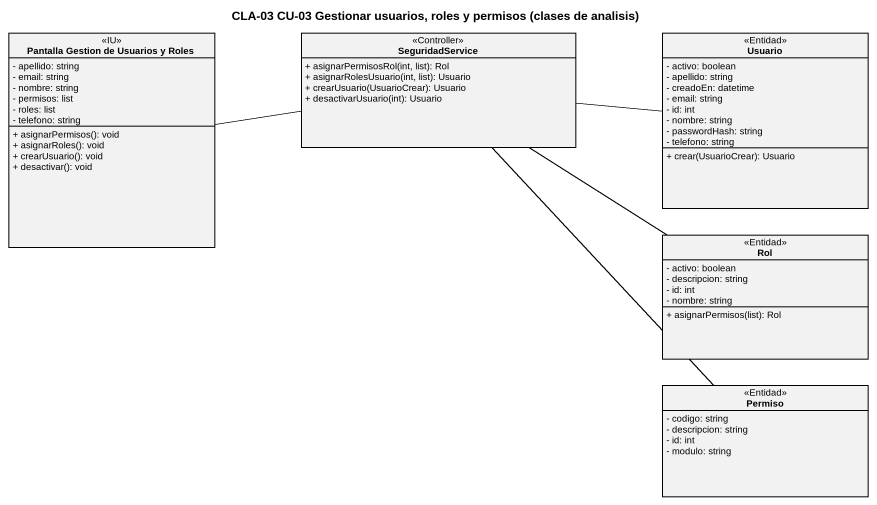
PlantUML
@startuml
title CLA-03 CU-03 Gestionar usuarios, roles y permisos (clases de analisis)
hide circle
hide empty members
skinparam classAttributeIconSize 0
class "Pantalla Gestion de Usuarios y Roles" as Pantalla_Gestion_de <<IU>> {
  - apellido: string
  - email: string
  - nombre: string
  - permisos: list
  - roles: list
  - telefono: string
  + asignarPermisos(): void
  + asignarRoles(): void
  + crearUsuario(): void
  + desactivar(): void
}
class SeguridadService <<Controller>> {
  + asignarPermisosRol(int, list): Rol
  + asignarRolesUsuario(int, list): Usuario
  + crearUsuario(UsuarioCrear): Usuario
  + desactivarUsuario(int): Usuario
}
class Usuario <<Entidad>> {
  - activo: boolean
  - apellido: string
  - creadoEn: datetime
  - email: string
  - id: int
  - nombre: string
  - passwordHash: string
  - telefono: string
  + crear(UsuarioCrear): Usuario
}
class Rol <<Entidad>> {
  - activo: boolean
  - descripcion: string
  - id: int
  - nombre: string
  + asignarPermisos(list): Rol
}
class Permiso <<Entidad>> {
  - codigo: string
  - descripcion: string
  - id: int
  - modulo: string
}
Pantalla_Gestion_de -right- SeguridadService
SeguridadService -right- Usuario
SeguridadService -- Rol
SeguridadService -- Permiso
@enduml
